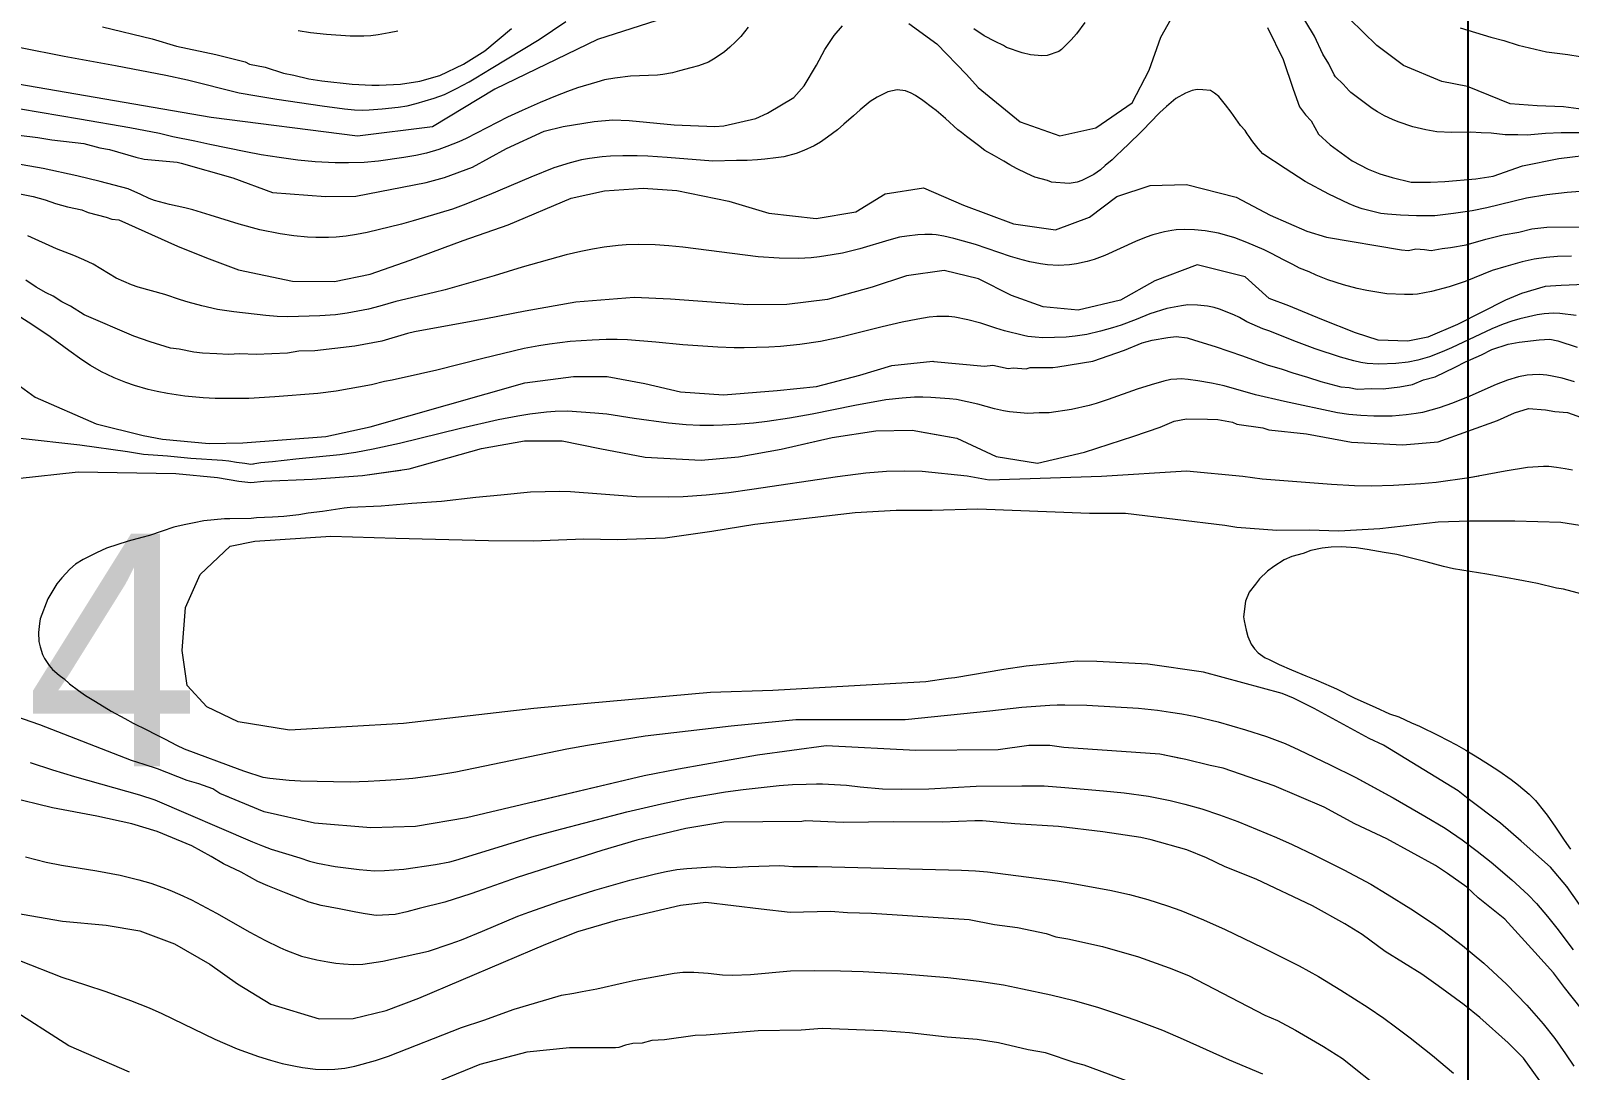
# Model space of a CAD drawing. Header units: metres. Extents: x 548946 to 557077, y 1838800 to 1845419.
# Drawn here: x 550567.8 to 551030.4, y 1843559 to 1843871.6 of the extents above; entities that cross this region are included whole.
import ezdxf
from ezdxf.enums import TextEntityAlignment as Align

# ---------------------------------------------------------------- set-up
doc = ezdxf.new("R2010")
doc.units = ezdxf.units.M
doc.header["$LTSCALE"] = 28
for name, color, linetype, lineweight in [('1', 7, 'Continuous', 13), ('2', 7, 'Continuous', 13), ('60', 7, 'Continuous', 25)]:
    doc.layers.add(name, color=color, linetype=linetype, lineweight=lineweight)
doc.layers.add('61', color=7, linetype='Continuous')

msp = doc.modelspace()

# ---------------------------------------------------------------- linework, layer by layer
at = {"layer": '1'}
for points in [[(551037, 1843840.91), (551027.99, 1843840.93), (551023.23, 1843840.74), (551017.75, 1843840.24), (551014.93, 1843840.3), (551011.2, 1843840.26), (551006.93, 1843840.8), (551003.89, 1843840.88), (551000.78, 1843841.1), (550995.15, 1843841.03), (550990.62, 1843841.23), (550987.29, 1843841.77), (550983.42, 1843842.7), (550978.98, 1843844.18), (550977.3, 1843844.86), (550974.87, 1843846.02), (550972.77, 1843847.22), (550971.19, 1843848.25), (550964.75, 1843853.06), (550964.21, 1843853.53), (550962.39, 1843855.54), (550960.14, 1843857.74), (550959.71, 1843858.35), (550958.11, 1843861.61), (550956.32, 1843864.53), (550953.8, 1843870), (550948.3, 1843879.06)], [(550564.72, 1843866.54), (550577.88, 1843864), (550593.25, 1843861.17), (550608.46, 1843858.22), (550614.92, 1843856.86), (550630.52, 1843852.94), (550635.74, 1843851.99), (550641.78, 1843851.02), (550655.44, 1843849.03), (550662.1, 1843848.14), (550665.17, 1843847.82), (550667.64, 1843847.73), (550669.61, 1843847.79), (550673.45, 1843848.07), (550678.24, 1843848.59), (550680.97, 1843849.04), (550683.69, 1843849.69), (550689.08, 1843851.29), (550692.21, 1843852.46), (550695.86, 1843854.23), (550699.63, 1843856.22), (550701.68, 1843857.4), (550706.25, 1843860.25), (550720.66, 1843868.94), (550728.72, 1843874.38)], [(550831.8, 1843873.78), (550840.21, 1843867.69), (550849.15, 1843858.43), (550852.71, 1843854.48), (550865.31, 1843844.24), (550877.25, 1843840.03), (550888.11, 1843842.42), (550898.98, 1843849.87), (550904.1, 1843859.72), (550907.66, 1843869.63), (550911.58, 1843876.74)], [(550783.5, 1843872.63), (550781.32, 1843869.89), (550779.71, 1843868.31), (550778, 1843866.61), (550776.37, 1843865.23), (550773.59, 1843863.31), (550771.62, 1843862.19), (550768.56, 1843861.04), (550766.33, 1843860.49), (550762.85, 1843859.49), (550760.82, 1843858.96), (550757.89, 1843858.42), (550756.31, 1843858.24), (550748.14, 1843857.95), (550743.48, 1843857.37), (550740.35, 1843856.81), (550738.05, 1843856.17), (550732.21, 1843854.39), (550729.18, 1843853.37), (550725.56, 1843851.96), (550720.99, 1843850.05), (550715.54, 1843847.65), (550711.16, 1843845.56), (550698.7, 1843839.23), (550696.53, 1843838.21), (550692.93, 1843836.74), (550690.53, 1843835.9), (550686.8, 1843834.82), (550683.58, 1843834.09), (550680.03, 1843833.44), (550672.34, 1843832.37), (550668.09, 1843832.01), (550663.3, 1843831.88), (550659.34, 1843831.92), (550653.3, 1843832.21), (550648.14, 1843832.68), (550642.52, 1843833.43), (550637.07, 1843834.3), (550632.46, 1843835.16), (550621.64, 1843837.37), (550617.18, 1843838.42), (550610.48, 1843839.69), (550606.52, 1843840.66), (550597.56, 1843842.35), (550582.51, 1843845.02), (550558.84, 1843848.99)], [(550589.34, 1843872.75), (550604.33, 1843869.18), (550611.67, 1843866.98), (550623.5, 1843864.47), (550632.26, 1843862.22), (550633.55, 1843861.56), (550638.3, 1843860.68), (550643.78, 1843858.87), (550646.89, 1843858.21), (550651.47, 1843857.11), (550655.38, 1843856.54), (550664.41, 1843855.54), (550670.32, 1843855.2), (550672.54, 1843855.25), (550678.98, 1843855.57), (550684.76, 1843856.43), (550690.84, 1843858.13), (550697.95, 1843861.57), (550704.38, 1843865.54), (550712.32, 1843872.31)], [(550648.2, 1843871.69), (550651.93, 1843871.03), (550656.75, 1843870.52), (550663.89, 1843870.07), (550668, 1843870.06), (550670.07, 1843870.2), (550672.3, 1843870.46), (550675.62, 1843871.02), (550678.16, 1843871.59)], [(550700.64, 1843830.55), (550710.82, 1843836.23), (550722.23, 1843841.41), (550727.9, 1843842.77), (550737.17, 1843844.32), (550742.82, 1843844.76), (550747.77, 1843844.6), (550761.29, 1843843.31), (550773.55, 1843842.77), (550776.25, 1843842.97), (550785.83, 1843845.21), (550789.38, 1843846.82), (550797.22, 1843851.56), (550800.41, 1843855.07), (550804.06, 1843861.23), (550806.58, 1843865.96), (550809.42, 1843870.2), (550811.91, 1843873.11)], [(550884.73, 1843874.04), (550882.22, 1843870.66), (550880.63, 1843868.88), (550877.77, 1843865.96), (550876.94, 1843865.36), (550873.48, 1843864.17), (550871.8, 1843864.08), (550868.47, 1843864.39), (550865.9, 1843865), (550861.23, 1843866.56), (550860.27, 1843867.15), (550857.83, 1843868.37), (550854.54, 1843870.08), (550851.41, 1843872.22)], [(550939.72, 1843872.6), (550944.42, 1843862.94), (550947.43, 1843854.02), (550949.3, 1843848.68), (550951.09, 1843846.34), (550952.82, 1843844.51), (550955.07, 1843840.45), (550958.48, 1843837.28), (550965.13, 1843832.45), (550969.99, 1843829.96), (550973.45, 1843828.58), (550977.13, 1843827.47), (550982.88, 1843826.1), (550988.73, 1843826.01), (550993.03, 1843826.24), (551002.33, 1843827.05), (551007.57, 1843827.91), (551016.37, 1843830.95), (551027.29, 1843833.21), (551038.83, 1843834.53)], [(550997.67, 1843872.48), (551006.81, 1843869.63), (551010.71, 1843868.64), (551015.1, 1843867.23), (551023.6, 1843865.29), (551029.99, 1843864.42), (551033.75, 1843863.8)], [(550932.94, 1843841.64), (550931.58, 1843843.08), (550928.72, 1843847.14), (550927.07, 1843849.35), (550925.09, 1843851.81), (550923.77, 1843852.86), (550922.59, 1843853.62), (550920.27, 1843853.86), (550918.56, 1843853.96), (550917, 1843853.58), (550914.99, 1843852.85), (550912.08, 1843851.22), (550909.27, 1843848.81), (550907.28, 1843846.98), (550904.33, 1843843.95), (550902.46, 1843842.04), (550901.48, 1843841.03), (550898.07, 1843837.65), (550895.91, 1843835.6), (550894.38, 1843834.13), (550892.94, 1843832.77), (550890.85, 1843831.03), (550889.49, 1843829.78), (550887.46, 1843828.35), (550886.04, 1843827.69), (550883.88, 1843826.54), (550882.43, 1843826.08), (550880.09, 1843825.61), (550874.75, 1843826.09), (550873.5, 1843826.55), (550869.68, 1843827.61), (550867.27, 1843828.63), (550864.2, 1843830.18), (550862.18, 1843831.24), (550860.36, 1843832.33), (550857.57, 1843834.01), (550854.7, 1843835.58), (550852.83, 1843837.06), (550849.13, 1843839.83), (550847.7, 1843840.96), (550846.6, 1843841.83), (550842.82, 1843845.19), (550840.06, 1843847.57), (550838.96, 1843848.44), (550836.02, 1843850.6), (550833.84, 1843852.15), (550832.57, 1843852.8), (550830.8, 1843853.5), (550828.36, 1843853.82), (550825.54, 1843853.19), (550822.33, 1843851.63), (550820.19, 1843850.29), (550817.17, 1843847.85), (550815.19, 1843846.02), (550812.28, 1843843.49), (550810.38, 1843841.78), (550807.35, 1843839.54), (550805.32, 1843838.11), (550803.35, 1843836.98), (550800.22, 1843835.53), (550797.93, 1843834.67), (550794.25, 1843833.65), (550791.89, 1843833.38), (550788.54, 1843832.99), (550786.37, 1843832.75), (550783.2, 1843832.58), (550780, 1843832.61), (550772.95, 1843832.38), (550759.16, 1843833.52), (550753.36, 1843833.89), (550750.14, 1843834), (550745.88, 1843834.01), (550742.11, 1843833.91), (550739.67, 1843833.71), (550735.84, 1843833.2), (550733.45, 1843832.76), (550730.05, 1843831.92), (550725.07, 1843830.33), (550718.14, 1843827.57), (550705.69, 1843822.23), (550697.87, 1843819.14), (550694.61, 1843817.97), (550686.16, 1843815.39), (550682.8, 1843814.39), (550679.27, 1843813.45), (550668.97, 1843810.88), (550665.74, 1843810.27), (550662.63, 1843809.81), (550659.67, 1843809.51), (550657.35, 1843809.38), (550653.56, 1843809.39), (550651.01, 1843809.51), (550646.93, 1843809.91), (550642.77, 1843810.51), (550636.72, 1843811.72), (550630.46, 1843813.41), (550621.75, 1843816.14), (550616.52, 1843817.69), (550614.09, 1843818.32), (550609.48, 1843819.3), (550605, 1843820.57)], [(550559.28, 1843840.76), (550569.96, 1843839.53), (550574.1, 1843838.79), (550583.76, 1843837.65), (550588.56, 1843836.37), (550591.46, 1843835.89), (550599.43, 1843833.55), (550601.92, 1843833.02), (550611.81, 1843832.08), (550613.07, 1843831.8), (550628.54, 1843827.37), (550640.51, 1843822.9), (550656.47, 1843821.79), (550665.53, 1843821.88), (550686.68, 1843825.95), (550692.21, 1843827.42), (550700.64, 1843830.55)], [(551033.73, 1843823.23), (551029.75, 1843822.95), (551023.66, 1843822.28), (551017.57, 1843821.22), (551005.63, 1843818.35), (551001.21, 1843817.45), (550995.6, 1843816.59), (550990, 1843815.96), (550988.42, 1843815.9), (550984.45, 1843815.94), (550979.71, 1843816.13), (550975.76, 1843816.43), (550973.8, 1843816.65), (550972.53, 1843816.9), (550968.12, 1843818.03), (550966.15, 1843818.75), (550964.2, 1843819.58), (550958.14, 1843822.4), (550950.97, 1843826.25), (550945.04, 1843830.17), (550938.24, 1843834.56), (550936.86, 1843836.2), (550935.69, 1843837.66), (550934.99, 1843838.58), (550934.15, 1843839.78), (550933.56, 1843840.61), (550932.94, 1843841.64)], [(550605, 1843820.57), (550603.37, 1843821.13), (550600.94, 1843822.36), (550597.13, 1843824.02), (550588.63, 1843826.29), (550581.7, 1843827.99), (550571.5, 1843830.19), (550556.51, 1843832.81)], [(550563.54, 1843822.79), (550568.53, 1843821.73), (550572.09, 1843820.72), (550575.25, 1843819.66), (550578.81, 1843818.64), (550583.18, 1843817.72), (550585.09, 1843816.92), (550590.52, 1843815.51), (550592.21, 1843814.89), (550594.26, 1843814.72), (550611.93, 1843806.76), (550620.63, 1843803.28), (550630.28, 1843799.68), (550646.53, 1843796.27), (550659.12, 1843796.15), (550669.87, 1843798.4), (550681.92, 1843802.63), (550697.79, 1843808.51), (550711.34, 1843813.18), (550730.3, 1843821.26), (550740.28, 1843823.41), (550751.98, 1843824.22), (550762.05, 1843823.54), (550777.76, 1843820.31), (550789.74, 1843816.75), (550803.95, 1843815.15), (550815.89, 1843817.16), (550824.68, 1843822.54), (550836.26, 1843824.38), (550848.32, 1843819.14), (550863.3, 1843813.49), (550875.97, 1843811.7), (550886.12, 1843815.56), (550894.42, 1843821.78), (550904.38, 1843825.1), (550915.38, 1843825.31), (550930.24, 1843821.59), (550940.52, 1843816.13), (550951.5, 1843811.28), (550957.44, 1843809.53), (550980.02, 1843805.75), (550982.09, 1843805.48), (550984.32, 1843805.99), (550986.88, 1843805.77), (550988.95, 1843805.5), (550992.18, 1843806.12), (550994.69, 1843806.41), (550999.42, 1843807.21), (551005.33, 1843808.9), (551010.51, 1843810.25), (551015.24, 1843811.05), (551019.2, 1843812.01), (551023.71, 1843812.53), (551035.65, 1843812.62)], [(551023.22, 1843794.69), (551016.09, 1843792.6), (551011.24, 1843790.52), (550996.82, 1843783.28), (550987.86, 1843779.46), (550981.9, 1843778.27), (550972.98, 1843778.52), (550966.11, 1843780.78), (550956.01, 1843784.71), (550946.13, 1843788.91), (550940.21, 1843791.06), (550932.98, 1843797.55), (550918.52, 1843801.19), (550905.77, 1843796.36), (550895.47, 1843790.53), (550882.75, 1843787.52), (550872.25, 1843788.54), (550862.73, 1843792.02), (550852.77, 1843797), (550842.48, 1843799.47), (550831.13, 1843797.93), (550820.8, 1843794.43), (550807.38, 1843790.81), (550795.12, 1843789.28), (550783.47, 1843789.12), (550760.16, 1843790.88), (550749.21, 1843791.33), (550731.75, 1843789.92), (550716.52, 1843787.24), (550704.65, 1843784.95), (550683.23, 1843781.01), (550681.05, 1843780.56), (550673.4, 1843778.28), (550665.26, 1843776.75), (550653.25, 1843775.38), (550648.41, 1843775.24), (550645.03, 1843774.65), (550635.55, 1843774.19), (550630.66, 1843774.44), (550627.23, 1843774.26), (550623.76, 1843774.47), (550619.49, 1843774.6), (550616.82, 1843774.9), (550612.46, 1843775.83), (550609.78, 1843776.13), (550603.69, 1843778.08), (550598.83, 1843779.76), (550583.91, 1843786.18), (550579.77, 1843788.75), (550577.19, 1843790.08), (550574.56, 1843791.81), (550572.42, 1843792.78), (550569.39, 1843794.46), (550566.32, 1843796.55)], [(551035.09, 1843795.28), (551028.01, 1843794.98), (551023.22, 1843794.69)], [(550608.88, 1843762.5), (550605.8, 1843763.07), (550603.15, 1843763.69), (550598.97, 1843764.9), (550596.36, 1843765.82), (550592.91, 1843767.22), (550590.76, 1843768.17), (550589.05, 1843769.04), (550585.82, 1843770.92), (550583.19, 1843772.65), (550579.28, 1843775.41), (550573.62, 1843779.57), (550568.45, 1843783.08), (550557.99, 1843789.62)], [(550929.57, 1843786.16), (550925.28, 1843787.88), (550923.67, 1843788.37), (550921.62, 1843788.8), (550918.65, 1843789.05), (550915.73, 1843789.14), (550913.79, 1843788.91), (550909.43, 1843788.08), (550904.33, 1843786.5), (550900.17, 1843784.78), (550895.69, 1843783.09), (550893.05, 1843782.25), (550889.51, 1843781.26), (550885.36, 1843780.24), (550881.83, 1843779.7), (550879.14, 1843779.43), (550872.16, 1843779.29), (550869.8, 1843779.4), (550867.64, 1843779.65), (550866.28, 1843779.9), (550860.6, 1843781.32), (550858.01, 1843782.1), (550853.47, 1843783.63), (550849.58, 1843784.67), (550845.64, 1843785.48), (550843.89, 1843785.65), (550841.66, 1843785.67), (550840.26, 1843785.64), (550837.94, 1843785.44), (550834.53, 1843784.89), (550829.83, 1843784), (550823.77, 1843782.57), (550811.41, 1843779.43), (550805.3, 1843778.14), (550799.07, 1843777.2), (550793.28, 1843776.59), (550789.77, 1843776.42), (550782.31, 1843776.26), (550779.27, 1843776.26), (550774.39, 1843776.44), (550763.88, 1843777.09), (550755.76, 1843777.97), (550747.21, 1843778.62), (550744.11, 1843778.77), (550740.78, 1843778.74), (550736.66, 1843778.57), (550729.97, 1843778.15), (550723.82, 1843777.36), (550720.59, 1843776.86), (550716.19, 1843776), (550703.74, 1843773.03), (550689.92, 1843769.55), (550685.04, 1843768.41), (550676.45, 1843766.49), (550674.13, 1843766.09), (550670.26, 1843765.15), (550659.68, 1843763.24), (550654.14, 1843762.45), (550641.17, 1843761.46), (550633.37, 1843761.04), (550626.91, 1843760.97), (550623.29, 1843761.01), (550619.64, 1843761.19), (550614.15, 1843761.73), (550608.88, 1843762.5)], [(551032.47, 1843785.99), (551027.56, 1843786.57), (551025.64, 1843786.64), (551022.87, 1843786.46), (551020.77, 1843786.15), (551015.57, 1843784.99), (551013.16, 1843784.26), (551010.59, 1843783.33), (551007.17, 1843781.9), (550995.04, 1843776.27), (550992.16, 1843775.04), (550988.35, 1843773.56), (550984.93, 1843772.49), (550981.98, 1843771.92), (550978.31, 1843771.51), (550973.21, 1843771.29), (550969.69, 1843771.48), (550967.72, 1843771.8), (550965.6, 1843772.29), (550961.59, 1843773.45), (550953.97, 1843775.98), (550947.59, 1843778.3), (550940.34, 1843781.23), (550938.27, 1843781.9), (550933.5, 1843784.08), (550931.26, 1843785.36), (550929.57, 1843786.16)], [(550554.73, 1843771.85), (550569.13, 1843761.39), (550587.51, 1843753.42), (550601.64, 1843749.89), (550607.47, 1843748.72), (550621.5, 1843747.49), (550631.59, 1843747.71), (550656.52, 1843749.53), (550669.9, 1843752.5), (550716.36, 1843765.69), (550731.03, 1843767.66), (550741.15, 1843767.62), (550752.44, 1843765.53), (550763.13, 1843762.98), (550776.07, 1843762.13), (550792.26, 1843763.37), (550804.04, 1843764.59), (550817.1, 1843768.03), (550826.72, 1843770.92), (550839.01, 1843772.2), (550839.31, 1843772.15), (550854.55, 1843770.76), (550857.05, 1843771.04), (550861.74, 1843770.06), (550863.25, 1843770.23), (550867.09, 1843769.91), (550868.32, 1843770.3), (550875.18, 1843770.32), (550876.68, 1843770.5), (550887.16, 1843772.2), (550896.68, 1843775.58), (550902.03, 1843777.72), (550904.98, 1843778.56), (550909.71, 1843779.36), (550912.22, 1843779.65), (550915.57, 1843779.27), (550917.69, 1843778.49), (550924, 1843776.67), (550932.2, 1843773.8), (550939.63, 1843771.09), (550944.09, 1843769.83), (550947.27, 1843768.67), (550951.74, 1843767.4), (550955.7, 1843766.07), (550961.73, 1843764.48), (550964.29, 1843764.26), (550966.64, 1843763.77), (550970.93, 1843764), (550974.5, 1843763.9), (550979.51, 1843764.48), (550983.25, 1843765.16), (550986.64, 1843766.56), (550990.1, 1843767.47), (550996.11, 1843770.44), (550999.23, 1843772.07), (551004.07, 1843774.15), (551007.19, 1843775.78), (551012.09, 1843777.35), (551015.32, 1843777.98), (551021.34, 1843778.67), (551024.63, 1843778.79), (551026.97, 1843778.29), (551032.78, 1843776.42)], [(551032, 1843766.03), (551028.27, 1843767.13), (551025.33, 1843767.76), (551023.68, 1843768.01), (551021.45, 1843768.17), (551019.34, 1843768.12), (551017.76, 1843767.97), (551015.16, 1843767.5), (551011.85, 1843766.53), (551008.44, 1843765.16), (551000.55, 1843761.67), (550995.34, 1843759.6), (550991.31, 1843758.22), (550986.31, 1843756.82), (550984.34, 1843756.44), (550981.42, 1843756.05), (550977.2, 1843755.7), (550971.7, 1843755.7), (550967.74, 1843755.86), (550964.12, 1843756.19), (550960.74, 1843756.73), (550944.75, 1843760.09), (550936.06, 1843762.13), (550926.66, 1843764.77), (550922.8, 1843765.62), (550918.75, 1843766.33), (550915.83, 1843766.74), (550913.69, 1843766.87), (550912.41, 1843766.84), (550910.65, 1843766.67), (550908.56, 1843766.25), (550904.74, 1843765.15), (550900.47, 1843763.78), (550891.79, 1843760.65), (550888.2, 1843759.49), (550886.07, 1843758.9), (550880.76, 1843757.66), (550874, 1843756.73), (550870.99, 1843756.69), (550867.6, 1843756.52), (550862.13, 1843756.94), (550860.35, 1843757.24), (550857.56, 1843757.89), (550852.6, 1843759.33), (550846.21, 1843760.68), (550844.07, 1843760.93), (550838.45, 1843761.34), (550836.02, 1843761.41), (550833.53, 1843761.35), (550829.79, 1843761.13), (550824.91, 1843760.6), (550815.61, 1843758.93), (550802.74, 1843756.31), (550795.97, 1843755.11), (550789.25, 1843754.1), (550785.17, 1843753.6), (550779.89, 1843753.18), (550775.77, 1843752.95), (550773.13, 1843752.87), (550769.03, 1843752.92), (550764.91, 1843753.12), (550759.6, 1843753.57), (550749.29, 1843755), (550741.02, 1843756.27), (550737.45, 1843756.63), (550729.25, 1843757.15), (550725.53, 1843757.09), (550722.87, 1843756.89), (550717.91, 1843756.29), (550714.31, 1843755.73), (550708.4, 1843754.58), (550697.03, 1843751.96), (550678.7, 1843747.48), (550670.72, 1843745.73), (550665.54, 1843744.76), (550660.79, 1843744.06), (550647.5, 1843742.77)], [(550647.5, 1843742.77), (550640.49, 1843741.92), (550636.96, 1843741.61), (550633.94, 1843741.14), (550632.2, 1843741.45), (550629.64, 1843741.7), (550627.41, 1843742.13), (550625.45, 1843742.32), (550615.97, 1843742.98), (550608.91, 1843743.63), (550601.74, 1843744.15), (550596.94, 1843744.95), (550582.54, 1843746.95), (550564.66, 1843748.94)], [(550634.77, 1843741.27), (550633.94, 1843741.14), (550632.2, 1843741.45), (550629.64, 1843741.7), (550627.41, 1843742.13), (550625.45, 1843742.32), (550615.97, 1843742.98), (550608.91, 1843743.63), (550601.74, 1843744.15), (550596.94, 1843744.95), (550582.54, 1843746.95), (550564.66, 1843748.94)], [(551031.42, 1843739.45), (551029.19, 1843739.89), (551026.59, 1843740.29), (551024.25, 1843740.54), (551022.65, 1843740.54), (551017.91, 1843740.25), (551011.12, 1843739.13), (551000.28, 1843737.1), (550990.39, 1843735.76), (550985.83, 1843735.38), (550977.53, 1843734.83), (550970.81, 1843734.67), (550965.82, 1843734.74), (550958.9, 1843735.09), (550938.04, 1843736.77), (550932.25, 1843737.57), (550915.35, 1843739.15), (550889.79, 1843737.57), (550855.96, 1843736.47), (550849.33, 1843737.59), (550835.89, 1843739.02), (550830.52, 1843739.13), (550825.17, 1843739.05), (550818.86, 1843738.53), (550810.35, 1843737.47), (550784.65, 1843733.61), (550777.74, 1843732.66), (550770.9, 1843731.95), (550763.99, 1843731.42), (550759.64, 1843731.35), (550749.84, 1843731.47), (550730.07, 1843732.94), (550726.93, 1843732.98), (550718.08, 1843732.83), (550709.17, 1843731.9), (550701.64, 1843731.23), (550691.27, 1843730), (550682.41, 1843729.41), (550673.21, 1843728.63), (550663.87, 1843728.17), (550662, 1843728.03), (550655.58, 1843726.97), (550651.25, 1843726.47), (550648.4, 1843726.05), (550643.87, 1843725.53), (550640.5, 1843725.34), (550635.64, 1843725.09), (550634.06, 1843724.91), (550627.69, 1843724.78), (550626.09, 1843724.79), (550619.87, 1843724.18), (550616.94, 1843723.65), (550613.92, 1843723), (550610.82, 1843722.25), (550607.36, 1843721.05)], [(551003.22, 1843737.65), (551000.28, 1843737.1), (550990.39, 1843735.76), (550985.83, 1843735.38), (550977.53, 1843734.83), (550970.81, 1843734.67), (550965.82, 1843734.74), (550958.9, 1843735.09), (550938.04, 1843736.77), (550932.25, 1843737.57), (550915.35, 1843739.15), (550889.79, 1843737.57), (550855.96, 1843736.47), (550849.33, 1843737.59), (550835.89, 1843739.02), (550830.52, 1843739.13), (550825.17, 1843739.05), (550818.86, 1843738.53), (550810.35, 1843737.47), (550784.65, 1843733.61), (550777.74, 1843732.66), (550770.9, 1843731.95), (550763.99, 1843731.42), (550759.64, 1843731.35), (550749.84, 1843731.47), (550730.07, 1843732.94), (550726.93, 1843732.98), (550718.08, 1843732.83), (550709.17, 1843731.9), (550701.64, 1843731.23), (550691.27, 1843730), (550682.41, 1843729.41), (550673.21, 1843728.63), (550663.87, 1843728.17), (550662, 1843728.03), (550655.58, 1843726.97), (550651.25, 1843726.47), (550648.4, 1843726.05), (550643.87, 1843725.53), (550640.5, 1843725.34), (550635.64, 1843725.09), (550634.06, 1843724.91), (550627.69, 1843724.78), (550626.09, 1843724.79), (550619.87, 1843724.18), (550616.94, 1843723.65), (550613.92, 1843723), (550610.82, 1843722.25), (550607.36, 1843721.05)], [(550845.71, 1843677), (550843.7, 1843676.77), (550836.96, 1843675.75), (550817.19, 1843674.67), (550790.92, 1843673.2), (550772.19, 1843672.55), (550735.26, 1843669.23), (550719.1, 1843667.75), (550679.87, 1843663.27), (550645.61, 1843661.27), (550630.21, 1843663.76), (550620.78, 1843668.25), (550614.82, 1843674.72), (550613.33, 1843685.18), (550614.32, 1843698.14), (550618.79, 1843708.1), (550627.73, 1843716.57), (550635.18, 1843718.06), (550658.02, 1843719.55), (550677.56, 1843718.96), (550705.4, 1843718.28), (550718.9, 1843718.16), (550734.13, 1843718.76), (550744.14, 1843718.58), (550758.6, 1843719.09), (550772.61, 1843721.1), (550785.58, 1843723.24), (550815.74, 1843726.75), (550827.99, 1843727.37), (550838.87, 1843727.44), (550852.57, 1843727.85), (550886.2, 1843726.5), (550896.98, 1843726.5), (550926.85, 1843722.88), (550930.48, 1843722.28), (550942.52, 1843721.37), (550952.17, 1843721.46), (550961.09, 1843721.21), (550973.46, 1843721.86), (550991.02, 1843723.87), (551000.39, 1843724.18), (551014.1, 1843724.23), (551027.88, 1843723.77), (551033.57, 1843722.9)], [(550845.71, 1843677), (550843.7, 1843676.77), (550836.96, 1843675.75), (550817.19, 1843674.67), (550790.92, 1843673.2), (550772.19, 1843672.55), (550735.26, 1843669.23), (550719.1, 1843667.75), (550679.87, 1843663.27), (550645.61, 1843661.27), (550630.21, 1843663.76), (550620.78, 1843668.25), (550614.82, 1843674.72), (550613.33, 1843685.18), (550614.32, 1843698.14), (550618.79, 1843708.1), (550627.73, 1843716.57), (550635.18, 1843718.06), (550658.02, 1843719.55), (550677.56, 1843718.96), (550705.4, 1843718.28), (550718.9, 1843718.16), (550734.13, 1843718.76), (550744.14, 1843718.58), (550758.6, 1843719.09), (550772.61, 1843721.1), (550785.58, 1843723.24), (550815.74, 1843726.75), (550827.99, 1843727.37), (550838.87, 1843727.44), (550852.57, 1843727.85), (550886.2, 1843726.5), (550896.98, 1843726.5), (550926.85, 1843722.88), (550930.48, 1843722.28), (550942.52, 1843721.37), (550952.17, 1843721.46), (550961.09, 1843721.21), (550973.46, 1843721.86), (550991.02, 1843723.87), (551000.39, 1843724.18), (551014.1, 1843724.23), (551027.88, 1843723.77), (551033.57, 1843722.9)], [(550607.36, 1843721.05), (550603.51, 1843719.81), (550601.19, 1843719.15), (550597.12, 1843718.08), (550590.58, 1843715.94), (550587.54, 1843714.59), (550583.59, 1843712.54), (550581.25, 1843711.18), (550579.52, 1843709.68), (550577.12, 1843707.11), (550575.64, 1843705.25), (550572.96, 1843700.75), (550570.66, 1843694.7), (550570.42, 1843693.28), (550570.13, 1843690.65), (550570.25, 1843687.87), (550570.62, 1843686.31), (550571.29, 1843683.99), (550571.93, 1843682.77), (550573.36, 1843680.74), (550574.3, 1843679.45), (550576.39, 1843677.79), (550577.81, 1843676.66), (550579.48, 1843675.15), (550582.21, 1843673.17), (550584.27, 1843671.71), (550587.27, 1843669.86), (550591.99, 1843667), (550596.14, 1843664.78), (550598.59, 1843663.37), (550602.72, 1843661.35), (550605.26, 1843660.04), (550608.22, 1843658.58), (550611.62, 1843656.78), (550613.95, 1843655.65), (550630.63, 1843649.37), (550632.08, 1843648.94), (550637.62, 1843647.09), (550637.69, 1843647.08), (550639.65, 1843646.81), (550645.49, 1843646.22), (550648.87, 1843646.02), (550663.85, 1843645.74), (550669.27, 1843645.9), (550672.76, 1843646.09), (550677.82, 1843646.39), (550682.65, 1843646.79), (550689.5, 1843647.69), (550695.59, 1843648.71), (550729.01, 1843655.68), (550735.24, 1843656.76), (550752.53, 1843659.54), (550778.46, 1843662.6), (550797.86, 1843664.45), (550830.69, 1843664.43), (550856.22, 1843667.07), (550865.85, 1843668.18), (550874.23, 1843668.8), (550876.47, 1843668.9), (550878.72, 1843668.9), (550885.33, 1843668.77), (550900.93, 1843667.82), (550906.6, 1843667.23), (550910.51, 1843666.69), (550913.94, 1843666.12), (550918.15, 1843665.33), (550924.83, 1843663.71), (550933.05, 1843661.38), (550939.4, 1843659.31), (550945.04, 1843657.19), (550949.14, 1843655.38), (550958.58, 1843650.82), (550966.27, 1843646.99), (550977.05, 1843641.13)], [(550607.36, 1843721.05), (550603.51, 1843719.81), (550601.19, 1843719.15), (550597.12, 1843718.08), (550590.58, 1843715.94), (550587.54, 1843714.59), (550583.59, 1843712.54), (550581.25, 1843711.18), (550579.52, 1843709.68), (550577.12, 1843707.11), (550575.64, 1843705.25), (550572.96, 1843700.75), (550570.66, 1843694.7), (550570.42, 1843693.28), (550570.13, 1843690.65), (550570.25, 1843687.87), (550570.62, 1843686.31), (550571.29, 1843683.99), (550571.93, 1843682.77), (550573.36, 1843680.74), (550574.3, 1843679.45), (550576.39, 1843677.79), (550577.81, 1843676.66), (550579.48, 1843675.15), (550582.21, 1843673.17), (550584.27, 1843671.71), (550587.27, 1843669.86), (550591.99, 1843667), (550596.14, 1843664.78), (550598.59, 1843663.37), (550602.72, 1843661.35), (550605.26, 1843660.04), (550608.22, 1843658.58), (550611.62, 1843656.78), (550613.95, 1843655.65), (550630.63, 1843649.37), (550632.08, 1843648.94), (550637.62, 1843647.09), (550637.69, 1843647.08), (550639.65, 1843646.81), (550645.49, 1843646.22), (550648.87, 1843646.02), (550663.85, 1843645.74), (550669.27, 1843645.9), (550672.76, 1843646.09), (550677.82, 1843646.39), (550682.65, 1843646.79), (550689.5, 1843647.69), (550695.59, 1843648.71), (550729.01, 1843655.68), (550735.24, 1843656.76), (550752.53, 1843659.54), (550778.46, 1843662.6), (550797.86, 1843664.45), (550830.69, 1843664.43), (550856.22, 1843667.07), (550865.85, 1843668.18), (550874.23, 1843668.8), (550876.47, 1843668.9), (550878.72, 1843668.9), (550885.33, 1843668.77), (550900.93, 1843667.82), (550906.6, 1843667.23), (550910.51, 1843666.69), (550913.94, 1843666.12), (550918.15, 1843665.33), (550924.83, 1843663.71), (550933.05, 1843661.38), (550939.4, 1843659.31), (550945.04, 1843657.19), (550949.14, 1843655.38), (550958.58, 1843650.82), (550966.27, 1843646.99), (550977.49, 1843640.89), (550987.03, 1843635.42), (550993.1, 1843631.75), (550998.2, 1843628.3), (551002.78, 1843624.89), (551006.98, 1843621.55), (551013.19, 1843616.26), (551018.02, 1843611.75), (551020.54, 1843609.13), (551023.91, 1843605.17), (551026.69, 1843601.71), (551031.61, 1843595.18)], [(551010.17, 1843707.38), (551005.59, 1843708.15), (550995.63, 1843709.81), (550992.56, 1843710.45), (550987.41, 1843711.86), (550978.58, 1843714.04), (550974.81, 1843714.71), (550969.62, 1843715.61), (550966.37, 1843716.04), (550961.84, 1843716.42), (550958.86, 1843716.28), (550956.1, 1843715.96), (550952.69, 1843715.27), (550950.39, 1843714.41), (550947, 1843713.52), (550944.73, 1843712.46), (550941.56, 1843710.5), (550939.73, 1843709.1), (550937.3, 1843706.72), (550936.08, 1843705.19), (550934.16, 1843702.77), (550933.08, 1843700.05), (550932.52, 1843695.3), (550932.66, 1843694.12), (550933.28, 1843691.29), (550933.79, 1843689.46), (550934.76, 1843687.07), (550935.82, 1843685.7), (550936.85, 1843684.52), (550939.02, 1843682.97), (550939.97, 1843682.58), (550943.15, 1843680.95), (550946.92, 1843679.38), (550951.22, 1843677.58), (550954.24, 1843676.43), (550958.87, 1843674.36), (550960.45, 1843673.65), (550965.95, 1843670.88), (550972.05, 1843668.19), (550976.37, 1843666.19), (550979.17, 1843665.21), (550982.97, 1843663.45), (550985.38, 1843662.43), (550991.08, 1843659.69), (550996.5, 1843656.82), (550999.37, 1843655.25), (551003.46, 1843652.72), (551006.46, 1843650.87), (551009.27, 1843649), (551012.96, 1843646.43), (551015.15, 1843644.68), (551018.36, 1843641.96), (551020.27, 1843640.08), (551022.95, 1843636.69), (551023.77, 1843635.69), (551026.27, 1843632.09), (551028.91, 1843628.2), (551030.83, 1843625.42)], [(551010.17, 1843707.38), (551005.59, 1843708.15), (550995.63, 1843709.81), (550992.56, 1843710.45), (550987.41, 1843711.86), (550978.58, 1843714.04), (550974.81, 1843714.71), (550969.62, 1843715.61), (550966.37, 1843716.04), (550961.84, 1843716.42), (550958.86, 1843716.28), (550956.1, 1843715.96), (550952.69, 1843715.27), (550950.39, 1843714.41), (550947, 1843713.52), (550944.73, 1843712.46), (550941.56, 1843710.5), (550939.73, 1843709.1), (550937.3, 1843706.72), (550936.08, 1843705.19), (550934.16, 1843702.77), (550933.08, 1843700.05), (550932.52, 1843695.3), (550932.66, 1843694.12), (550933.28, 1843691.29), (550933.79, 1843689.46), (550934.76, 1843687.07), (550935.82, 1843685.7), (550936.85, 1843684.52), (550939.02, 1843682.97), (550939.97, 1843682.58), (550943.15, 1843680.95), (550946.92, 1843679.38), (550951.22, 1843677.58), (550954.24, 1843676.43), (550958.87, 1843674.36), (550960.45, 1843673.65), (550965.95, 1843670.88), (550972.05, 1843668.19), (550976.37, 1843666.19), (550979.17, 1843665.21), (550982.97, 1843663.45), (550985.38, 1843662.43), (550991.08, 1843659.69), (550996.5, 1843656.82), (550999.37, 1843655.25), (551003.46, 1843652.72), (551006.46, 1843650.87), (551009.27, 1843649), (551012.96, 1843646.43), (551015.15, 1843644.68), (551018.36, 1843641.96), (551020.27, 1843640.08), (551022.95, 1843636.69), (551023.77, 1843635.69), (551026.27, 1843632.09), (551028.91, 1843628.2), (551030.83, 1843625.42)], [(551038.44, 1843701.03), (551028.67, 1843703.61), (551026.63, 1843703.97), (551020.89, 1843705.31), (551016.7, 1843706.13), (551010.17, 1843707.38)], [(551038.44, 1843701.03), (551028.67, 1843703.61), (551026.63, 1843703.97), (551020.89, 1843705.31), (551016.7, 1843706.13), (551010.17, 1843707.38)], [(551029.88, 1843614.02), (551029.74, 1843614.22), (551024.76, 1843620), (551015.98, 1843627.89), (551009.77, 1843633.27), (551000.05, 1843640.55), (550996.97, 1843642.99), (550974.57, 1843656.69), (550970.27, 1843658.74), (550953.74, 1843667.77), (550947.54, 1843670.87), (550944.08, 1843672.25), (550920.47, 1843678.7), (550903.68, 1843681.1), (550888.35, 1843681.88), (550882.49, 1843681.98), (550867.16, 1843680.48), (550860.42, 1843679.45), (550845.71, 1843677)], [(551040.66, 1843598.7), (551029.74, 1843614.22), (551024.76, 1843620), (551015.98, 1843627.89), (551009.77, 1843633.27), (551000.05, 1843640.55), (550996.97, 1843642.99), (550974.57, 1843656.69), (550970.27, 1843658.74), (550953.74, 1843667.77), (550947.54, 1843670.87), (550944.08, 1843672.25), (550920.47, 1843678.7), (550903.68, 1843681.1), (550888.35, 1843681.88), (550882.49, 1843681.98), (550867.16, 1843680.48), (550860.42, 1843679.45), (550845.71, 1843677)], [(550567.58, 1843651.55), (550574.39, 1843649.31), (550580.98, 1843647.28), (550600.46, 1843641.79), (550605.11, 1843640.31), (550634.45, 1843627.67), (550637.5, 1843626.43), (550640.13, 1843625.47), (550648.68, 1843622.81), (550651.58, 1843621.81), (550654.02, 1843621.22), (550659.38, 1843620.29), (550666.6, 1843619.34), (550671.16, 1843618.97), (550674.16, 1843619.03), (550679.96, 1843619.49), (550689.53, 1843620.83), (550693.85, 1843621.64), (550695.65, 1843622.11), (550712.3, 1843627.31), (550718.49, 1843629.12), (550725.62, 1843631.09), (550747.05, 1843636.67), (550757.49, 1843639.14), (550765.49, 1843640.78), (550776.69, 1843642.66), (550782, 1843643.4), (550792.89, 1843644.57), (550796.87, 1843644.92), (550800.95, 1843644.97), (550804.1, 1843645.11), (550805.86, 1843645.08), (550813.11, 1843644.71), (550817.22, 1843644.19), (550823.91, 1843643.58), (550829.77, 1843643.46), (550837.81, 1843643.61), (550852.11, 1843644.37), (550865.79, 1843644.54), (550872.5, 1843644.48), (550878.74, 1843644.03), (550890.38, 1843643.01), (550896.61, 1843642.38), (550903.93, 1843641.38), (550910.37, 1843640.09), (550914.79, 1843639), (550919.95, 1843637.57), (550925.25, 1843635.81), (550930.72, 1843633.78), (550942.41, 1843628.93), (550947.1, 1843626.82), (550953.84, 1843623.64), (550962.62, 1843619.22), (550970.75, 1843614.9), (550975.69, 1843611.97), (550982.75, 1843607.54), (550989.6, 1843602.97), (550992.39, 1843601.01), (550998.35, 1843596.5), (551004.75, 1843591.21), (551011.55, 1843584.84), (551017.63, 1843578.57), (551022.61, 1843572.97), (551026.09, 1843568.48)], [(551026, 1843549.71), (551016.64, 1843562.61), (551012.05, 1843567.17), (551003.55, 1843574.83), (550998.8, 1843578.61), (550991.03, 1843584.33), (550986.06, 1843587.82), (550975.11, 1843594.7), (550968.18, 1843599.75), (550962.98, 1843602.97), (550953.21, 1843608.46), (550936.29, 1843616.43), (550926.97, 1843620.19), (550921.33, 1843622.85), (550915.46, 1843625.23), (550904.69, 1843628.31), (550901.57, 1843628.97), (550890.19, 1843630.72), (550876.8, 1843632.23), (550863.75, 1843633.03), (550853.99, 1843633.94), (550851.71, 1843633.94), (550841.84, 1843633.57), (550827.34, 1843633.69), (550812.12, 1843633.47), (550800.63, 1843633.94), (550799.63, 1843633.82), (550776.18, 1843633.62), (550764.75, 1843631.67), (550750.01, 1843628.15), (550739.51, 1843625.02), (550714.07, 1843616.91), (550703.88, 1843613.31), (550700.13, 1843612.07), (550692.33, 1843609.52), (550684.64, 1843607.63), (550680.9, 1843606.6), (550677.34, 1843605.79), (550671.69, 1843605.56), (550668.4, 1843605.99), (550665.51, 1843606.48), (550660.52, 1843607.53), (550655.14, 1843608.55), (550651.57, 1843609.56), (550644.58, 1843612.22), (550639.06, 1843614.43), (550636.08, 1843615.71), (550631.09, 1843618.59), (550625.74, 1843621.03), (550622.05, 1843623.24), (550616.21, 1843626.43), (550605.79, 1843630.73), (550598.22, 1843633.11), (550587.63, 1843635.36), (550574.36, 1843637.91), (550561.23, 1843641.08)], [(550566.19, 1843623.14), (550572.41, 1843621.59), (550577.03, 1843620.67), (550587.67, 1843618.99), (550594.69, 1843617.68), (550600.34, 1843616.26), (550603.94, 1843615.2), (550607.52, 1843613.97), (550609.64, 1843613.15), (550612.63, 1843611.87)], [(550612.63, 1843611.87), (550616.12, 1843610.22), (550623.62, 1843606.25), (550633.73, 1843600.46), (550638.2, 1843598.09), (550642.66, 1843595.89), (550644.53, 1843595.08), (550649.24, 1843593.33), (550653.78, 1843592.2), (550657.16, 1843591.55), (550659.55, 1843591.18), (550661.84, 1843590.93), (550664.72, 1843590.82), (550667.68, 1843590.88), (550673.65, 1843591.76), (550687.45, 1843594.77), (550693.9, 1843596.96), (550697.28, 1843598.22), (550703.67, 1843600.81), (550714.31, 1843605.27), (550717.55, 1843606.54), (550726.96, 1843609.81), (550737.43, 1843613.13), (550747.9, 1843616.13), (550755.62, 1843618.04), (550758.91, 1843618.79), (550762.07, 1843619.37), (550765.05, 1843619.66), (550772.54, 1843620.19), (550773.67, 1843620.2), (550778.3, 1843619.97), (550783.6, 1843620.25), (550792.98, 1843620.51), (550794.44, 1843620.49), (550796.98, 1843620.27), (550804.33, 1843620.27), (550808.73, 1843620.19), (550847.69, 1843619.16), (550851.92, 1843618.97), (550855.45, 1843618.64), (550876.41, 1843615.91), (550880.65, 1843615.25), (550892.29, 1843613.11), (550898.2, 1843611.8), (550903.7, 1843610.33), (550909.65, 1843608.44), (550913.6, 1843607.02), (550920.46, 1843604.25), (550926.94, 1843601.32), (550938.14, 1843595.92), (550949.2, 1843590.39), (550955.06, 1843587.17), (550961.78, 1843583.1), (550969.95, 1843577.83), (550974.67, 1843574.6), (550978.21, 1843572.05), (550982.58, 1843568.73), (550989.32, 1843563.36), (550995.58, 1843558.1)], [(550562.87, 1843606.33), (550577.32, 1843603.85), (550590.44, 1843602.64), (550600.64, 1843600.93), (550610.98, 1843597.03), (550621.61, 1843590.84), (550629.99, 1843585.01), (550639.97, 1843578.87), (550654.52, 1843574.46), (550664.76, 1843574.57), (550674.7, 1843576.98), (550684.49, 1843580.67)], [(550684.49, 1843580.67), (550722.67, 1843596.85), (550732.31, 1843600.65), (550744.31, 1843604.22), (550763.21, 1843608.66), (550770.75, 1843609.52), (550787.4, 1843607.52), (550796.15, 1843606.49), (550808.31, 1843606.86), (550813.44, 1843606.43), (550820.57, 1843606.24), (550850.02, 1843604.27), (550857.55, 1843602.84), (550864.52, 1843601.86), (550873.12, 1843600.05), (550876.02, 1843599.11), (550879.64, 1843598.51), (550890.08, 1843596.15), (550900.85, 1843593.06), (550910.12, 1843589.8), (550915.98, 1843587.43), (550938.93, 1843575.57), (550942.67, 1843573.96), (550948.09, 1843571.03), (550956.53, 1843566.15), (550962.28, 1843562.49), (550974.58, 1843552.72)], [(550597.52, 1843558.39), (550579.28, 1843566.36), (550561.1, 1843577.96)], [(550897.24, 1843555.81), (550884.51, 1843560.45), (550881.89, 1843561.16), (550872.9, 1843564.2), (550867.71, 1843565.13), (550858.84, 1843567.17), (550852.37, 1843568.2), (550843.39, 1843568.95), (550832.07, 1843570.2), (550823.87, 1843570.79), (550805.75, 1843571.51), (550799.45, 1843571.04), (550786.51, 1843570.83), (550770.91, 1843569.55), (550767.62, 1843569.43), (550758.37, 1843568.12), (550754.58, 1843567.94), (550751.62, 1843567.09), (550748.84, 1843567.03), (550746.61, 1843566.52), (550744.66, 1843565.79), (550743.65, 1843565.67), (550729.84, 1843565.71), (550717, 1843564.37), (550702.81, 1843560.65), (550691.33, 1843555.97)], [(551026.09, 1843568.48), (551029.31, 1843563.92), (551031.76, 1843560.21)]]:
    msp.add_lwpolyline(points, dxfattribs=at)
at = {"layer": '2'}
for points in [[(550756.08, 1843874.63), (550738.27, 1843869), (550707.34, 1843853.99), (550688.59, 1843842.74), (550666.09, 1843839.93), (550622.03, 1843845.55), (550481.8, 1843869.68), (550478.86, 1843870.57), (550472.32, 1843872.87)], [(551045.24, 1843846.5), (551028.72, 1843848.67), (551020.81, 1843849.04), (551012.61, 1843849.62), (550999.78, 1843854.87), (550992.07, 1843856.31), (550980.58, 1843861.1), (550972.56, 1843867.11), (550964.3, 1843875.15)], [(550845.37, 1843809.13), (550842.39, 1843809.8), (550840.08, 1843810.18), (550838.83, 1843810.3), (550836.65, 1843810.33), (550834.52, 1843810.2), (550831.19, 1843809.85), (550829.07, 1843809.49), (550825.84, 1843808.66), (550817.06, 1843806.04), (550811.9, 1843804.74), (550808.82, 1843804.16), (550804.98, 1843803.6), (550802.51, 1843803.33), (550798.64, 1843803.09), (550792.8, 1843803.18), (550786.54, 1843803.58), (550763.91, 1843806.51), (550759.67, 1843806.93), (550755.59, 1843807.18), (550750.58, 1843807.33), (550746.86, 1843807.22), (550744.42, 1843807.03), (550740.26, 1843806.49), (550736.69, 1843805.9), (550733.19, 1843805.22), (550728.79, 1843804.19), (550715.57, 1843800.53), (550707.11, 1843797.92), (550692.42, 1843793.7), (550689.13, 1843792.86), (550677.57, 1843790.15), (550672.82, 1843788.72), (550669.37, 1843787.91), (550662.93, 1843786.66), (550659.47, 1843786.15), (550654.71, 1843785.88), (550645.09, 1843785.55), (550641.86, 1843785.7), (550638.5, 1843785.96), (550628.87, 1843787.03), (550623.99, 1843787.77), (550619.27, 1843788.87), (550615.12, 1843789.94), (550612.83, 1843790.64), (550608.11, 1843792.28), (550600.09, 1843794.43), (550598.11, 1843795.17), (550593.48, 1843797.21), (550586.62, 1843801.36), (550583.81, 1843802.69), (550580.75, 1843804.04), (550575.57, 1843806.02), (550566.88, 1843809.96)], [(551031.06, 1843803.82), (551026.85, 1843803.71), (551023.5, 1843803.45), (551019.9, 1843802.89), (551016.27, 1843802.08), (551011.33, 1843800.74), (551007.28, 1843799.46), (550999.09, 1843796.22), (550994.32, 1843794.55), (550988.96, 1843793.19), (550984.79, 1843792.41), (550983.34, 1843792.26), (550980.92, 1843792.24), (550975.6, 1843792.5), (550969.6, 1843793.48), (550966.62, 1843794.06), (550962.5, 1843795.22), (550957.79, 1843796.72), (550954.37, 1843798.07), (550952.19, 1843799.05), (550949.32, 1843800.21), (550947.27, 1843801.32), (550944.45, 1843802.65), (550940.9, 1843804.65), (550938.66, 1843805.68), (550933.43, 1843807.94), (550929.85, 1843809.31), (550927.42, 1843810.05), (550924.93, 1843810.68), (550920.99, 1843811.41), (550917.78, 1843811.76), (550914.65, 1843811.84), (550912.26, 1843811.71), (550910.97, 1843811.55), (550908.67, 1843811.13), (550905.25, 1843810.22), (550903.17, 1843809.49), (550900.01, 1843808.2), (550890.78, 1843804.01), (550887.54, 1843802.84), (550885.44, 1843802.21), (550882.21, 1843801.47), (550880.12, 1843801.15), (550876.82, 1843800.98), (550873.52, 1843801.17), (550871.47, 1843801.45), (550868.18, 1843802.13), (550865.94, 1843802.69), (550862.42, 1843803.71), (550851.87, 1843807.29), (550848.28, 1843808.36), (550845.37, 1843809.13)], [(550821.89, 1843751.25), (550832.89, 1843751.46), (550846.28, 1843749.11), (550858.12, 1843743.59), (550870.57, 1843741.51), (550884.68, 1843744.83), (550899.51, 1843749.67), (550907.46, 1843752.42), (550911.58, 1843754.16), (550915.32, 1843754.84), (550921.67, 1843754.81), (550924.74, 1843754.65), (550929.15, 1843753.89), (550930.49, 1843753.28), (550938.24, 1843752.13), (550940.08, 1843751.58), (550951.4, 1843750.34), (550964.9, 1843747.82), (550980.24, 1843747.03), (550991.05, 1843748.01), (551008.87, 1843754.37), (551013.94, 1843756.73), (551018.12, 1843757.97), (551023.25, 1843757.54), (551026.09, 1843757.1), (551029.94, 1843756.78), (551035.24, 1843754.85)], [(550563.67, 1843736.98), (550582.04, 1843738.98), (550611.43, 1843738.41), (550623.93, 1843737.19), (550630.34, 1843736.09), (550634.03, 1843735.7), (550637.9, 1843736.18), (550652.39, 1843736.69), (550667.55, 1843737.81), (550681.57, 1843739.82), (550703.37, 1843745.91), (550716.3, 1843748.31), (550727.59, 1843748.29), (550738.9, 1843745.94), (550752.58, 1843743.37), (550769.42, 1843742.49), (550780.58, 1843743.5), (550793.4, 1843745.75), (550808.79, 1843749.23), (550821.89, 1843751.25)], [(550835.53, 1843751), (550846.28, 1843749.11), (550858.12, 1843743.59), (550870.57, 1843741.51), (550884.68, 1843744.83), (550899.51, 1843749.67), (550907.46, 1843752.42), (550908.34, 1843752.79)], [(550752.09, 1843743.46), (550752.58, 1843743.37), (550769.42, 1843742.49), (550780.58, 1843743.5), (550793.4, 1843745.75), (550805.69, 1843748.53)], [(550563.67, 1843736.98), (550582.04, 1843738.98), (550611.43, 1843738.41), (550623.93, 1843737.19), (550630.34, 1843736.09), (550634.03, 1843735.7), (550637.9, 1843736.18), (550652.39, 1843736.69), (550667.55, 1843737.81), (550679.06, 1843739.46)], [(550627.4, 1843641.12), (550624.71, 1843642.23), (550622.58, 1843643.58), (550618.35, 1843645.13), (550614.79, 1843646.14), (550605.88, 1843649.59), (550601.88, 1843650.96), (550598.09, 1843652.15), (550570.53, 1843662.82), (550560.69, 1843666.25)], [(551033.99, 1843577.55), (551028.95, 1843583.84), (551025.65, 1843588.29), (551020.11, 1843594.51), (551011.1, 1843604.41), (551002.99, 1843610.85), (550999.58, 1843614.02), (550993.77, 1843618.18), (550990.19, 1843620.56), (550975.56, 1843628.55), (550965.9, 1843633.03), (550956.68, 1843638.07), (550941.72, 1843644.49), (550926.37, 1843649.85), (550922.46, 1843650.67), (550915.15, 1843652.38), (550907.34, 1843654.02), (550878.4, 1843656.05), (550874.27, 1843656.59), (550867.91, 1843656.63), (550858.66, 1843655.31), (550833.94, 1843655.15), (550807.01, 1843656.54), (550786.35, 1843653.7), (550762.62, 1843649.56), (550752.24, 1843647.49), (550698.83, 1843634.85), (550683.46, 1843632.28), (550670.02, 1843631.9), (550653.12, 1843633.29), (550638.03, 1843636.73), (550624.71, 1843642.23), (550622.58, 1843643.58), (550618.35, 1843645.13), (550614.79, 1843646.14), (550605.88, 1843649.59), (550601.88, 1843650.96), (550598.09, 1843652.15), (550570.53, 1843662.82), (550560.69, 1843666.25)], [(550913.52, 1843652.72), (550907.34, 1843654.02), (550878.4, 1843656.05), (550874.27, 1843656.59), (550867.91, 1843656.63), (550858.66, 1843655.31), (550833.94, 1843655.15), (550807.01, 1843656.54), (550786.35, 1843653.7), (550762.62, 1843649.56), (550752.24, 1843647.49), (550719.27, 1843639.69)], [(550564.38, 1843591.99), (550577.15, 1843586.99), (550584.31, 1843584.7), (550590.35, 1843582.63), (550597.75, 1843579.96), (550603.43, 1843577.73), (550607.23, 1843576), (550623.2, 1843568.34), (550629.9, 1843565.46), (550636.33, 1843563.12), (550639.87, 1843562), (550643.37, 1843561.04), (550646.87, 1843560.25), (550649.54, 1843559.77), (550653.41, 1843559.34), (550657.03, 1843559.22), (550659.29, 1843559.27), (550662.21, 1843559.57), (550665.3, 1843560.2), (550671.51, 1843561.93), (550675.36, 1843563.24), (550697.35, 1843571.78), (550704.04, 1843574.07), (550713.19, 1843577.33), (550726.35, 1843581.28), (550727.36, 1843581.53), (550731.1, 1843582.14), (550733.59, 1843582.67), (550738.01, 1843583.46), (550745.96, 1843585.31), (550749.55, 1843586.05), (550761.31, 1843588.21), (550763.9, 1843588.48), (550767.15, 1843588.44), (550771.48, 1843588.16), (550775.79, 1843587.62), (550778.93, 1843587.53), (550784.25, 1843587.73), (550796.24, 1843588.83), (550803.57, 1843588.96), (550811.25, 1843588.88), (550818.06, 1843588.63), (550830.14, 1843587.96), (550843.56, 1843586.86), (550852.95, 1843585.81), (550860.26, 1843584.64)], [(550860.26, 1843584.64), (550866.05, 1843583.5), (550874.49, 1843581.66), (550881.6, 1843579.92), (550888.82, 1843577.84), (550894.02, 1843576.17), (550900.05, 1843574.07), (550908.07, 1843571.01), (550914.29, 1843568.35), (550928.11, 1843562.08), (550938.19, 1843557.94)]]:
    msp.add_lwpolyline(points, dxfattribs=at)
at = {"layer": '60'}
msp.add_line((551000, 1840000), (551000, 1845000), dxfattribs=at)

# ---------------------------------------------------------------- texts
at = {"layer": '61'}
msp.add_text('DC-4', height=70, dxfattribs=at).set_placement((550509.2, 1843650.37), align=Align.CENTER)

doc.saveas('drawing.dxf')
